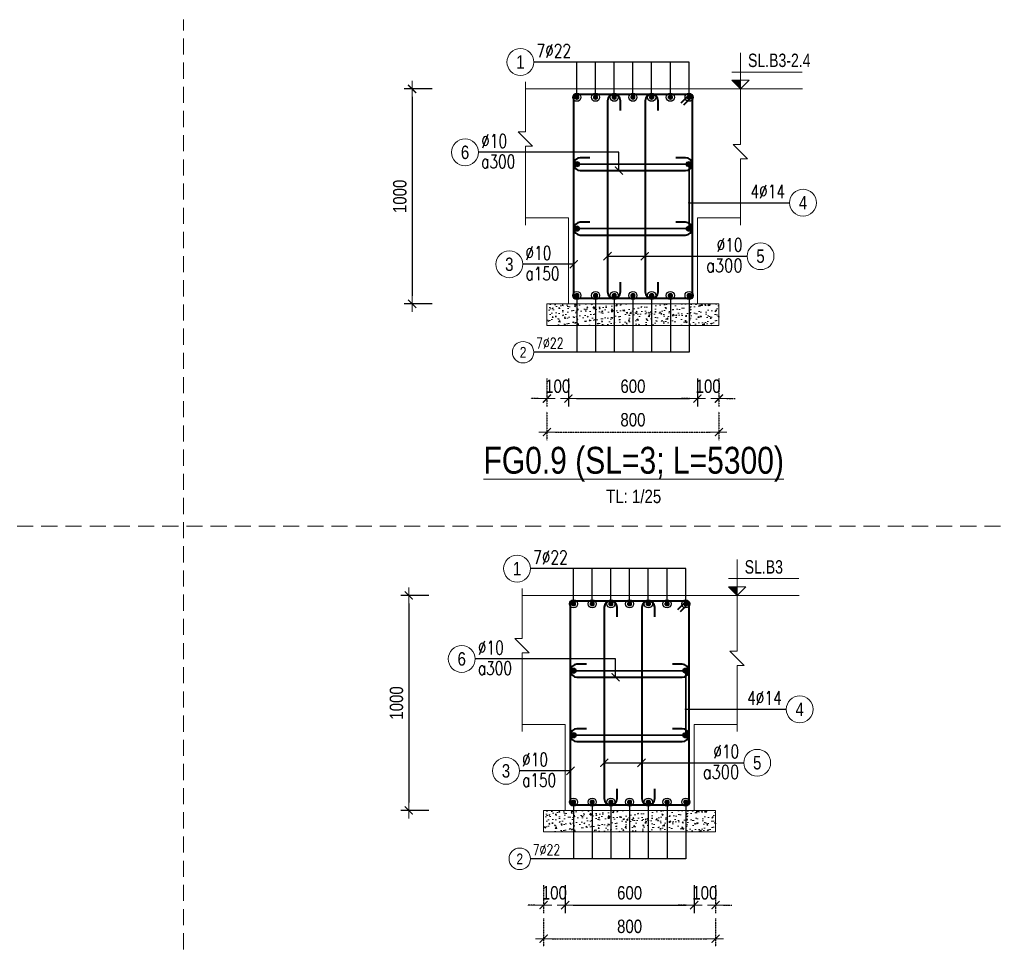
# Model space of a CAD drawing. Header units: millimetres. Extents: x -134772 to 596971, y -129535 to 35703.
# Drawn here: x 56321 to 60888, y 10100 to 14425 of the extents above; entities that cross this region are included whole.
import ezdxf
from ezdxf.enums import TextEntityAlignment as Align

# ---------------------------------------------------------------- set-up
doc = ezdxf.new("R2010")
doc.units = ezdxf.units.MM
doc.header["$MEASUREMENT"] = 0
doc.linetypes.add('HIDDEN', pattern=[0.375, 0.25, -0.125])
doc.layers.get('Defpoints').update_dxf_attribs({"color": 252})
for name, color, linetype, lineweight in [('NDC_S_ANNO', 7, 'Continuous', 20), ('NDC_S_CONTINUOUS', 3, 'Continuous', 20), ('NDC_S_DIM', 1, 'Continuous', 9), ('NDC_S_HATCH MATERIAL', 8, 'Continuous', 13), ('NDC_S_REBAR', 4, 'Continuous', 35), ('NDC_S_STIRRUP', 4, 'Continuous', 40), ('NDC_S_TEXT SYMBOL', 7, 'Continuous', 20), ('NDC_S_THIN LINE', 1, 'Continuous', 5), ('NDC_S_VN TEXT', 7, 'Continuous', 9)]:
    doc.layers.add(name, color=color, linetype=linetype, lineweight=lineweight)
doc.styles.add('ARIAL', font='arial.ttf', dxfattribs={"width": 0.8})
doc.styles.add('NDC_ANNO', font='', dxfattribs={"width": 0.8})
doc.styles.add('NDC_ROMANS', font='romans.shx', dxfattribs={"width": 0.8})
doc.styles.get('NDC_ANNO').set_extended_font_data('Dotum')
doc.dimstyles.new('NDC_dim_25', dxfattribs={"dimscale": 25, "dimtxt": 2.5, "dimasz": 1.5, "dimexe": 1.5, "dimexo": 0, "dimgap": 1, "dimtad": 1, "dimdec": 0, "dimzin": 0, "dimdsep": 46, "dimtxsty": 'ARIAL', "dimblk": 'DIMMARK', "dimcen": 0.09, "dimdle": 1.2, "dimclrd": 1, "dimclre": 1, "dimclrt": 3, "dimadec": 0, "dimazin": 0, "dimtfac": 1, "dimtdec": 0, "dimtix": 1, "dimtofl": 0, "dimtmove": 0, "dimatfit": 3, "dimfxl": 3.75, "dimfxlon": 1, "dimtolj": 1, "dimtzin": 0, "dimarcsym": 0})

# ---------------------------------------------------------------- blocks, each defined once
blk = doc.blocks.new('DIMMARK')
at = {"layer": 'NDC_S_DIM', "color": 1}
blk.add_line((-1.5, 0), (1, 0), dxfattribs=at)
at = {"layer": 'NDC_S_DIM', "color": 2, "const_width": 0.15}
blk.add_lwpolyline([(-0.5, -0.5), (0.5, 0.5)], dxfattribs=at)
blk = doc.blocks.new('kata_block_THEP')
at = {"layer": 'NDC_S_REBAR', "color": 0}
for p, q in [((-0.5, 0), (0.5, 0)), ((-0.35, 0.35), (0.35, -0.35)), ((0.35, 0.35), (-0.35, -0.35)), ((0, 0.5), (0, -0.5))]:
    blk.add_line(p, q, dxfattribs=at)
at = {"layer": 'NDC_S_REBAR', "color": 0, "const_width": 0.0833}
blk.add_lwpolyline([(-0.5, 0, 1), (0.5, 0, 1), (-0.5, 0, 1)], format="xyb", dxfattribs=at)
blk = doc.blocks.new('*D1486')
at = {"layer": 'Defpoints', "color": 0, "transparency": 16777216}
for p in [(58652.7, 14102.7), (58146.7, 13102.7), (58652.7, 13102.7)]:
    blk.add_point(p, dxfattribs=at)
at = {"layer": 'NDC_S_DIM', "color": 1, "lineweight": -2, "transparency": 16777216}
for p, q in [((58240.4, 14102.7), (58109.2, 14102.7)), ((58146.7, 14065.2), (58146.7, 13140.2)), ((58240.4, 13102.7), (58109.2, 13102.7))]:
    blk.add_line(p, q, dxfattribs=at)
at = {"layer": 'NDC_S_DIM', "color": 1, "lineweight": -2, "transparency": 16777216, "xscale": 37.5, "yscale": 37.5, "zscale": 37.5}
for p, rotation in [((58146.7, 14102.7), 90), ((58146.7, 13102.7), 270)]:
    blk.add_blockref('DIMMARK', p, dxfattribs=dict(at, rotation=rotation))
at = {"layer": 'NDC_S_DIM', "color": 3, "transparency": 16777216, "insert": (58089.8, 13602.7), "char_height": 62.5, "attachment_point": 5, "rotation": 90, "style": 'ARIAL'}
blk.add_mtext('\\A1;1000', dxfattribs=at)
blk = doc.blocks.new('*D1487')
at = {"layer": 'Defpoints', "color": 0, "transparency": 16777216}
for p in [(58874.1, 13062.2), (59474.1, 13062.2), (59474.1, 12662.2)]:
    blk.add_point(p, dxfattribs=at)
at = {"layer": 'NDC_S_DIM', "color": 1, "lineweight": -2, "transparency": 16777216}
for p, q in [((58874.1, 12756), (58874.1, 12624.7)), ((59474.1, 12756), (59474.1, 12624.7)), ((58911.6, 12662.2), (59436.6, 12662.2))]:
    blk.add_line(p, q, dxfattribs=at)
at = {"layer": 'NDC_S_DIM', "color": 1, "lineweight": -2, "transparency": 16777216, "xscale": 37.5, "yscale": 37.5, "zscale": 37.5, "rotation": 180}
blk.add_blockref('DIMMARK', (58874.1, 12662.2), dxfattribs=at)
at = {"layer": 'NDC_S_DIM', "color": 1, "lineweight": -2, "transparency": 16777216, "xscale": 37.5, "yscale": 37.5, "zscale": 37.5}
blk.add_blockref('DIMMARK', (59474.1, 12662.2), dxfattribs=at)
at = {"layer": 'NDC_S_DIM', "color": 3, "transparency": 16777216, "insert": (59174.1, 12719.2), "char_height": 62.5, "attachment_point": 5, "style": 'ARIAL'}
blk.add_mtext('\\A1;600', dxfattribs=at)
blk = doc.blocks.new('kata_block_CT')
at = {"layer": 'NDC_S_ANNO'}
blk.add_hatch(color=3, dxfattribs=at).paths.add_polyline_path([(0, 1.6), (-1.61, 1.6), (0, 0)])
at = {"layer": 'NDC_S_ANNO', "ltscale": 50}
h = blk.add_hatch(dxfattribs=at)
h.set_pattern_fill('ANSI31', color=256, scale=1.406251, style=0)
h.set_pattern_definition([(45, (0, 5e-12), (-3.157, 3.157), [])])
h.paths.add_polyline_path([(0, 1.6), (0, 0), (1.61, 1.6)])
for p, q in [((-1.59, 3.14), (11.47, 3.14)), ((11.56, 0), (-1.64, 0))]:
    blk.add_line(p, q, dxfattribs=at)
for points in [[(0, 6.69), (0, 0)], [(0, 0), (-1.61, 1.6), (0, 1.6)], [(0, 0), (1.61, 1.6), (0, 1.6)]]:
    blk.add_lwpolyline(points, dxfattribs=at)
at = {"layer": 'NDC_S_ANNO', "color": 8, "ltscale": 50}
blk.add_lwpolyline([(0, 0), (-1.61, 1.6), (0, 1.6)], dxfattribs=at)
at = {"layer": 'NDC_S_TEXT SYMBOL', "color": 3, "style": 'NDC_ANNO', "width": 0.8}
blk.add_attdef('CT', (1.41, 4.07), '', height=2.5, dxfattribs=at)
blk = doc.blocks.new('*D1488')
at = {"layer": 'Defpoints', "color": 0, "linetype": 'HIDDEN', "transparency": 16777216}
for p in [(58774.1, 12962.2), (58874.1, 12756), (58774.1, 12662.2)]:
    blk.add_point(p, dxfattribs=at)
at = {"layer": 'NDC_S_DIM', "color": 1, "linetype": 'HIDDEN', "lineweight": -2, "transparency": 16777216}
for p, q in [((58774.1, 12756), (58774.1, 12624.7)), ((58874.1, 12756), (58874.1, 12624.7)), ((58736.6, 12662.2), (58699.1, 12662.2)), ((58911.6, 12662.2), (58949.1, 12662.2))]:
    blk.add_line(p, q, dxfattribs=at)
at = {"layer": 'NDC_S_DIM', "color": 1, "linetype": 'HIDDEN', "lineweight": -2, "transparency": 16777216, "xscale": 37.5, "yscale": 37.5, "zscale": 37.5}
blk.add_blockref('DIMMARK', (58774.1, 12662.2), dxfattribs=at)
at = {"layer": 'NDC_S_DIM', "color": 1, "linetype": 'HIDDEN', "lineweight": -2, "transparency": 16777216, "xscale": 37.5, "yscale": 37.5, "zscale": 37.5, "rotation": 180}
blk.add_blockref('DIMMARK', (58874.1, 12662.2), dxfattribs=at)
at = {"layer": 'NDC_S_DIM', "color": 3, "linetype": 'HIDDEN', "transparency": 16777216, "insert": (58824.1, 12719.2), "char_height": 62.5, "attachment_point": 5, "style": 'ARIAL'}
blk.add_mtext('\\A1;100', dxfattribs=at)
blk = doc.blocks.new('*D1489')
at = {"layer": 'Defpoints', "color": 0, "linetype": 'HIDDEN', "transparency": 16777216}
for p in [(59574.1, 12962.2), (59474.1, 12756), (59574.1, 12662.2)]:
    blk.add_point(p, dxfattribs=at)
at = {"layer": 'NDC_S_DIM', "color": 1, "linetype": 'HIDDEN', "lineweight": -2, "transparency": 16777216}
for p, q in [((59474.1, 12756), (59474.1, 12624.7)), ((59574.1, 12756), (59574.1, 12624.7)), ((59436.6, 12662.2), (59399.1, 12662.2)), ((59611.6, 12662.2), (59649.1, 12662.2))]:
    blk.add_line(p, q, dxfattribs=at)
at = {"layer": 'NDC_S_DIM', "color": 1, "linetype": 'HIDDEN', "lineweight": -2, "transparency": 16777216, "xscale": 37.5, "yscale": 37.5, "zscale": 37.5}
blk.add_blockref('DIMMARK', (59474.1, 12662.2), dxfattribs=at)
at = {"layer": 'NDC_S_DIM', "color": 1, "linetype": 'HIDDEN', "lineweight": -2, "transparency": 16777216, "xscale": 37.5, "yscale": 37.5, "zscale": 37.5, "rotation": 180}
blk.add_blockref('DIMMARK', (59574.1, 12662.2), dxfattribs=at)
at = {"layer": 'NDC_S_DIM', "color": 3, "linetype": 'HIDDEN', "transparency": 16777216, "insert": (59524.1, 12719.2), "char_height": 62.5, "attachment_point": 5, "style": 'ARIAL'}
blk.add_mtext('\\A1;100', dxfattribs=at)
blk = doc.blocks.new('kata_block_TD')
at = {"color": 6, "linetype": 'ByBlock', "lineweight": -2, "style": 'ARIAL', "width": 0.8}
blk.add_attdef('SECTDET2', text='', height=5, dxfattribs=at).set_placement((0, 7.97), align=Align.CENTER)
at = {"color": 0, "linetype": 'ByBlock', "lineweight": -2, "style": 'ARIAL', "width": 0.8}
blk.add_attdef('SECTDET1', text='', height=5, dxfattribs=at).set_placement((0, 1.47), align=Align.CENTER)
at = {"color": 3, "lineweight": 25, "style": 'ARIAL', "width": 0.8}
blk.add_attdef('SSCALE', text='', height=2.5, dxfattribs=at).set_placement((0, -4), align=Align.CENTER)
blk = doc.blocks.new('*D1490')
at = {"layer": 'Defpoints', "color": 0, "linetype": 'HIDDEN', "transparency": 16777216}
for p in [(58774.1, 12962.2), (59574.1, 12962.2), (59574.1, 12506.3)]:
    blk.add_point(p, dxfattribs=at)
at = {"layer": 'NDC_S_DIM', "color": 1, "linetype": 'HIDDEN', "lineweight": -2, "transparency": 16777216}
for p, q in [((58774.1, 12600), (58774.1, 12468.8)), ((59574.1, 12600), (59574.1, 12468.8)), ((58811.6, 12506.3), (59536.6, 12506.3))]:
    blk.add_line(p, q, dxfattribs=at)
at = {"layer": 'NDC_S_DIM', "color": 1, "linetype": 'HIDDEN', "lineweight": -2, "transparency": 16777216, "xscale": 37.5, "yscale": 37.5, "zscale": 37.5, "rotation": 180}
blk.add_blockref('DIMMARK', (58774.1, 12506.3), dxfattribs=at)
at = {"layer": 'NDC_S_DIM', "color": 1, "linetype": 'HIDDEN', "lineweight": -2, "transparency": 16777216, "xscale": 37.5, "yscale": 37.5, "zscale": 37.5}
blk.add_blockref('DIMMARK', (59574.1, 12506.3), dxfattribs=at)
at = {"layer": 'NDC_S_DIM', "color": 3, "linetype": 'HIDDEN', "transparency": 16777216, "insert": (59174.1, 12563.2), "char_height": 62.5, "attachment_point": 5, "style": 'ARIAL'}
blk.add_mtext('\\A1;800', dxfattribs=at)
blk = doc.blocks.new('*U11')
blk.add_circle((-2.5, 0), 2.5)
at = {"layer": 'NDC_S_VN TEXT', "color": 3, "style": 'NDC_ROMANS', "width": 0.75}
for tag, p in [('DK1', (0.5, 0.85)), ('KC1', (0.5, -2.97))]:
    blk.add_attdef(tag, p, '', height=2.5, dxfattribs=at)
at = {"layer": 'NDC_S_VN TEXT', "color": 7, "style": 'ARIAL', "width": 0.8}
blk.add_attdef('SH2', text='', height=2.5, dxfattribs=at).set_placement((-2.5, 0), align=Align.MIDDLE)
blk = doc.blocks.new('*U12')
blk.add_circle((2.5, 0), 2.5)
at = {"layer": 'NDC_S_VN TEXT', "color": 3, "style": 'NDC_ROMANS'}
for tag, width, p in [('DK2', 0.75, (-0.85, 0.85)), ('KC2', 0.8, (-0.85, -2.97))]:
    blk.add_attdef(tag, text='', height=2.5, dxfattribs=dict(at, width=width)).set_placement(p, align=Align.RIGHT)
at = {"layer": 'NDC_S_VN TEXT', "color": 7, "style": 'ARIAL', "width": 0.8}
blk.add_attdef('SH3', text='', height=2.5, dxfattribs=at).set_placement((2.5, 0), align=Align.MIDDLE)
blk = doc.blocks.new('*U624')
blk.add_circle((2.5, 0), 2.5)
at = {"layer": 'NDC_S_VN TEXT', "color": 3, "style": 'NDC_ROMANS', "width": 0.75}
blk.add_attdef('DK2', text='', height=2.5, dxfattribs=at).set_placement((-0.85, 0.85), align=Align.RIGHT)
at = {"layer": 'NDC_S_VN TEXT', "color": 7, "style": 'ARIAL', "width": 0.8}
blk.add_attdef('SH3', text='', height=2.5, dxfattribs=at).set_placement((2.5, 0), align=Align.MIDDLE)
blk = doc.blocks.new('*U623')
blk.add_circle((-2.5, 0), 2.5)
at = {"layer": 'NDC_S_VN TEXT', "color": 3, "style": 'NDC_ROMANS', "width": 0.75}
blk.add_attdef('DK1', (0.5, 0.85), '', height=2.5, dxfattribs=at)
at = {"layer": 'NDC_S_VN TEXT', "color": 7, "style": 'ARIAL', "width": 0.8}
blk.add_attdef('SH2', text='', height=2.5, dxfattribs=at).set_placement((-2.5, 0), align=Align.MIDDLE)
blk = doc.blocks.new('*D1501')
at = {"layer": 'Defpoints', "color": 0, "transparency": 16777216}
for p in [(58637.2, 11746.1), (58131.2, 10746.1), (58637.2, 10746.1)]:
    blk.add_point(p, dxfattribs=at)
at = {"layer": 'NDC_S_DIM', "color": 1, "lineweight": -2, "transparency": 16777216}
for p, q in [((58225, 11746.1), (58093.7, 11746.1)), ((58131.2, 11708.6), (58131.2, 10783.6)), ((58225, 10746.1), (58093.7, 10746.1))]:
    blk.add_line(p, q, dxfattribs=at)
at = {"layer": 'NDC_S_DIM', "color": 1, "lineweight": -2, "transparency": 16777216, "xscale": 37.5, "yscale": 37.5, "zscale": 37.5}
for p, rotation in [((58131.2, 11746.1), 90), ((58131.2, 10746.1), 270)]:
    blk.add_blockref('DIMMARK', p, dxfattribs=dict(at, rotation=rotation))
at = {"layer": 'NDC_S_DIM', "color": 3, "transparency": 16777216, "insert": (58074.3, 11246.1), "char_height": 62.5, "attachment_point": 5, "rotation": 90, "style": 'ARIAL'}
blk.add_mtext('\\A1;1000', dxfattribs=at)
blk = doc.blocks.new('*D1502')
at = {"layer": 'Defpoints', "color": 0, "transparency": 16777216}
for p in [(58858.6, 10705.6), (59458.6, 10705.6), (59458.6, 10305.6)]:
    blk.add_point(p, dxfattribs=at)
at = {"layer": 'NDC_S_DIM', "color": 1, "lineweight": -2, "transparency": 16777216}
for p, q in [((58858.6, 10399.3), (58858.6, 10268.1)), ((59458.6, 10399.3), (59458.6, 10268.1)), ((58896.1, 10305.6), (59421.1, 10305.6))]:
    blk.add_line(p, q, dxfattribs=at)
at = {"layer": 'NDC_S_DIM', "color": 1, "lineweight": -2, "transparency": 16777216, "xscale": 37.5, "yscale": 37.5, "zscale": 37.5, "rotation": 180}
blk.add_blockref('DIMMARK', (58858.6, 10305.6), dxfattribs=at)
at = {"layer": 'NDC_S_DIM', "color": 1, "lineweight": -2, "transparency": 16777216, "xscale": 37.5, "yscale": 37.5, "zscale": 37.5}
blk.add_blockref('DIMMARK', (59458.6, 10305.6), dxfattribs=at)
at = {"layer": 'NDC_S_DIM', "color": 3, "transparency": 16777216, "insert": (59158.6, 10362.5), "char_height": 62.5, "attachment_point": 5, "style": 'ARIAL'}
blk.add_mtext('\\A1;600', dxfattribs=at)
blk = doc.blocks.new('*D1503')
at = {"layer": 'Defpoints', "color": 0, "linetype": 'HIDDEN', "transparency": 16777216}
for p in [(58758.6, 10605.6), (58858.6, 10399.3), (58758.6, 10305.6)]:
    blk.add_point(p, dxfattribs=at)
at = {"layer": 'NDC_S_DIM', "color": 1, "linetype": 'HIDDEN', "lineweight": -2, "transparency": 16777216}
for p, q in [((58758.6, 10399.3), (58758.6, 10268.1)), ((58858.6, 10399.3), (58858.6, 10268.1)), ((58721.1, 10305.6), (58683.6, 10305.6)), ((58896.1, 10305.6), (58933.6, 10305.6))]:
    blk.add_line(p, q, dxfattribs=at)
at = {"layer": 'NDC_S_DIM', "color": 1, "linetype": 'HIDDEN', "lineweight": -2, "transparency": 16777216, "xscale": 37.5, "yscale": 37.5, "zscale": 37.5}
blk.add_blockref('DIMMARK', (58758.6, 10305.6), dxfattribs=at)
at = {"layer": 'NDC_S_DIM', "color": 1, "linetype": 'HIDDEN', "lineweight": -2, "transparency": 16777216, "xscale": 37.5, "yscale": 37.5, "zscale": 37.5, "rotation": 180}
blk.add_blockref('DIMMARK', (58858.6, 10305.6), dxfattribs=at)
at = {"layer": 'NDC_S_DIM', "color": 3, "linetype": 'HIDDEN', "transparency": 16777216, "insert": (58808.6, 10362.5), "char_height": 62.5, "attachment_point": 5, "style": 'ARIAL'}
blk.add_mtext('\\A1;100', dxfattribs=at)
blk = doc.blocks.new('*D1504')
at = {"layer": 'Defpoints', "color": 0, "linetype": 'HIDDEN', "transparency": 16777216}
for p in [(59558.6, 10605.6), (59458.6, 10399.3), (59558.6, 10305.6)]:
    blk.add_point(p, dxfattribs=at)
at = {"layer": 'NDC_S_DIM', "color": 1, "linetype": 'HIDDEN', "lineweight": -2, "transparency": 16777216}
for p, q in [((59458.6, 10399.3), (59458.6, 10268.1)), ((59558.6, 10399.3), (59558.6, 10268.1)), ((59421.1, 10305.6), (59383.6, 10305.6)), ((59596.1, 10305.6), (59633.6, 10305.6))]:
    blk.add_line(p, q, dxfattribs=at)
at = {"layer": 'NDC_S_DIM', "color": 1, "linetype": 'HIDDEN', "lineweight": -2, "transparency": 16777216, "xscale": 37.5, "yscale": 37.5, "zscale": 37.5}
blk.add_blockref('DIMMARK', (59458.6, 10305.6), dxfattribs=at)
at = {"layer": 'NDC_S_DIM', "color": 1, "linetype": 'HIDDEN', "lineweight": -2, "transparency": 16777216, "xscale": 37.5, "yscale": 37.5, "zscale": 37.5, "rotation": 180}
blk.add_blockref('DIMMARK', (59558.6, 10305.6), dxfattribs=at)
at = {"layer": 'NDC_S_DIM', "color": 3, "linetype": 'HIDDEN', "transparency": 16777216, "insert": (59508.6, 10362.5), "char_height": 62.5, "attachment_point": 5, "style": 'ARIAL'}
blk.add_mtext('\\A1;100', dxfattribs=at)
blk = doc.blocks.new('*D1505')
at = {"layer": 'Defpoints', "color": 0, "linetype": 'HIDDEN', "transparency": 16777216}
for p in [(58758.6, 10605.6), (59558.6, 10605.6), (59558.6, 10149.6)]:
    blk.add_point(p, dxfattribs=at)
at = {"layer": 'NDC_S_DIM', "color": 1, "linetype": 'HIDDEN', "lineweight": -2, "transparency": 16777216}
for p, q in [((58758.6, 10243.3), (58758.6, 10112.1)), ((59558.6, 10243.3), (59558.6, 10112.1)), ((58796.1, 10149.6), (59521.1, 10149.6))]:
    blk.add_line(p, q, dxfattribs=at)
at = {"layer": 'NDC_S_DIM', "color": 1, "linetype": 'HIDDEN', "lineweight": -2, "transparency": 16777216, "xscale": 37.5, "yscale": 37.5, "zscale": 37.5, "rotation": 180}
blk.add_blockref('DIMMARK', (58758.6, 10149.6), dxfattribs=at)
at = {"layer": 'NDC_S_DIM', "color": 1, "linetype": 'HIDDEN', "lineweight": -2, "transparency": 16777216, "xscale": 37.5, "yscale": 37.5, "zscale": 37.5}
blk.add_blockref('DIMMARK', (59558.6, 10149.6), dxfattribs=at)
at = {"layer": 'NDC_S_DIM', "color": 3, "linetype": 'HIDDEN', "transparency": 16777216, "insert": (59158.6, 10206.5), "char_height": 62.5, "attachment_point": 5, "style": 'ARIAL'}
blk.add_mtext('\\A1;800', dxfattribs=at)

msp = doc.modelspace()

# ---------------------------------------------------------------- hatches: boundary and pattern name
at = {"layer": 'NDC_S_HATCH MATERIAL'}
h = msp.add_hatch(dxfattribs=at)
h.set_pattern_fill('AR-CONC', color=256, scale=8)
h.set_pattern_definition([(50, (48174.047, 39722.895), (57.380815, -5.02017), [6, -66]), (355, (48174.047, 39722.895), (-11.10011, 60.17537), [4.8, -52.8]), (100.45144, (48178.83, 39722.477), (46.28071, 55.1552), [5.09922, -56.09137]), (46.1842, (48174.05, 39738.895), (85.3793, -13.24154), [9, -99]), (96.63564, (48181.16, 39737.79), (74.77296, 77.92949), [7.64883, -84.1371]), (351.18416, (48174.05, 39738.895), (74.77296, 77.9295), [7.2, -79.2]), (21, (48182.047, 39734.895), (47.752564, -32.20951), [6, -66]), (326, (48182.047, 39734.895), (19.46523, 58.012), [4.8, -52.8]), (71.45144, (48186.026, 39732.21), (67.21779, 25.80249), [5.09922, -56.09137]), (37.5, (48174.047, 39722.895), (0.972788, 26.631508), [0, -52.16, 0, -53.6, 0, -53]), (7.5, (48174.047, 39722.895), (21.045563, 31.552937), [0, -30.56, 0, -50.96, 0, -20.2]), (327.5, (48156.207, 39722.895), (42.705795, -1.80439), [0, -20, 0, -62.4, 0, -82.8]), (317.5, (48148.207, 39722.895), (46.654894, 8.0084), [0, -26, 0, -41.44, 0, -58.8])])
h.paths.add_polyline_path([(58774.1, 13102.7), (59574.1, 13102.7), (59574.1, 13002.7), (58774.1, 13002.7)])
h = msp.add_hatch(dxfattribs=at)
h.set_pattern_fill('AR-CONC', color=256, scale=8)
h.set_pattern_definition([(50, (48158.6, 37366.224), (57.380815, -5.02017), [6, -66]), (355, (48158.6, 37366.224), (-11.10011, 60.17537), [4.8, -52.8]), (100.45144, (48163.384, 37365.806), (46.28071, 55.1552), [5.09922, -56.09137]), (46.1842, (48158.6, 37382.224), (85.3793, -13.24154), [9, -99]), (96.63564, (48165.72, 37381.12), (74.77296, 77.92949), [7.64883, -84.1371]), (351.18416, (48158.6, 37382.224), (74.77296, 77.9295), [7.2, -79.2]), (21, (48166.6, 37378.224), (47.752564, -32.20951), [6, -66]), (326, (48166.6, 37378.224), (19.46523, 58.012), [4.8, -52.8]), (71.45144, (48170.58, 37375.54), (67.21779, 25.80249), [5.09922, -56.09137]), (37.5, (48158.602, 37366.224), (0.972788, 26.631508), [0, -52.16, 0, -53.6, 0, -53]), (7.5, (48158.602, 37366.224), (21.045563, 31.552937), [0, -30.56, 0, -50.96, 0, -20.2]), (327.5, (48140.762, 37366.224), (42.705795, -1.80439), [0, -20, 0, -62.4, 0, -82.8]), (317.5, (48132.762, 37366.224), (46.654894, 8.0084), [0, -26, 0, -41.44, 0, -58.8])])
h.paths.add_polyline_path([(58758.6, 10746.1), (59558.6, 10746.1), (59558.6, 10646.1), (58758.6, 10646.1)])

# ---------------------------------------------------------------- linework, layer by layer
at = {"layer": 'NDC_S_CONTINUOUS'}
for points in [[(58674.1, 14102.7), (58874.1, 14102.7), (58874.1, 14102.7), (59474.1, 14102.7), (59474.1, 14102.7), (59674.1, 14102.7)], [(58674.1, 13502.7), (58874.1, 13502.7), (58874.1, 13102.7), (59474.1, 13102.7), (59474.1, 13502.7), (59674.1, 13502.7)], [(58658.6, 11746.1), (58858.6, 11746.1), (58858.6, 11746.1), (59458.6, 11746.1), (59458.6, 11746.1), (59658.6, 11746.1)], [(58658.6, 11146.1), (58858.6, 11146.1), (58858.6, 10746.1), (59458.6, 10746.1), (59458.6, 11146.1), (59658.6, 11146.1)]]:
    msp.add_lwpolyline(points, dxfattribs=at)
at = {"layer": 'NDC_S_HATCH MATERIAL', "linetype": 'HIDDEN', "ltscale": 300}
for p, q in [((57083.7, 425), (57083.7, 14425)), ((49559.5, 12067.4), (60887.9, 12068.8))]:
    msp.add_line(p, q, dxfattribs=at)
at = {"layer": 'NDC_S_HATCH MATERIAL', "ltscale": 1500}
for points in [[(58774.1, 13002.7), (59574.1, 13002.7), (59574.1, 13102.7), (58774.1, 13102.7)], [(58758.6, 10646.1), (59558.6, 10646.1), (59558.6, 10746.1), (58758.6, 10746.1)]]:
    msp.add_lwpolyline(points, close=True, dxfattribs=at)
at = {"layer": 'NDC_S_REBAR'}
for points in [[(59116.1, 14003), (59116.1, 14048, 1), (59056.1, 14048), (59056.1, 13158, 1), (59116.1, 13158), (59116.1, 13203)], [(59291.1, 14003), (59291.1, 14048, 1), (59231.1, 14048), (59231.1, 13158, 1), (59291.1, 13158), (59291.1, 13203)], [(58974.1, 13782.7), (58929.1, 13782.7, 1), (58929.1, 13722.7), (59419.1, 13722.7, 1), (59419.1, 13782.7), (59374.1, 13782.7)], [(58974.1, 13482.7), (58929.1, 13482.7, 1), (58929.1, 13422.7), (59419.1, 13422.7, 1), (59419.1, 13482.7), (59374.1, 13482.7)], [(59100.6, 11646.3), (59100.6, 11691.3, 1), (59040.6, 11691.3), (59040.6, 10801.3, 1), (59100.6, 10801.3), (59100.6, 10846.3)], [(59275.6, 11646.3), (59275.6, 11691.3, 1), (59215.6, 11691.3), (59215.6, 10801.3, 1), (59275.6, 10801.3), (59275.6, 10846.3)], [(58958.6, 11426.1), (58913.6, 11426.1, 1), (58913.6, 11366.1), (59403.6, 11366.1, 1), (59403.6, 11426.1), (59358.6, 11426.1)], [(58958.6, 11126.1), (58913.6, 11126.1, 1), (58913.6, 11066.1), (59403.6, 11066.1, 1), (59403.6, 11126.1), (59358.6, 11126.1)]]:
    msp.add_lwpolyline(points, format="xyb", dxfattribs=at)
at = {"layer": 'NDC_S_STIRRUP'}
for points in [[(59398.1, 14037.7), (59438.1, 14077.7, -0.414214), (59449.1, 14066.7), (59449.1, 13138.7, -0.414214), (59438.1, 13127.7), (58910.1, 13127.7, -0.414214), (58899.1, 13138.7), (58899.1, 14066.7, -0.414214), (58910.1, 14077.7), (59438.1, 14077.7, -0.414214), (59449.1, 14066.7), (59409.1, 14026.7)], [(59382.6, 11681.1), (59422.6, 11721.1, -0.414214), (59433.6, 11710.1), (59433.6, 10782.1, -0.414214), (59422.6, 10771.1), (58894.6, 10771.1, -0.414214), (58883.6, 10782.1), (58883.6, 11710.1, -0.414214), (58894.6, 11721.1), (59422.6, 11721.1, -0.414214), (59433.6, 11710.1), (59393.6, 11670.1)]]:
    msp.add_lwpolyline(points, format="xyb", dxfattribs=at)
at = {"layer": 'NDC_S_THIN LINE'}
for points in [[(58674.1, 13469.4), (58674.1, 13836.2), (58707.4, 13836.2), (58640.7, 13902.9), (58674.1, 13902.9), (58674.1, 14136.1)], [(59674.1, 13469.4), (59674.1, 13776.7), (59707.4, 13776.7), (59640.7, 13843.4), (59674.1, 13843.4), (59674.1, 14136.1)], [(58658.6, 11112.7), (58658.6, 11479.5), (58691.9, 11479.5), (58625.3, 11546.2), (58658.6, 11546.2), (58658.6, 11779.4)], [(59658.6, 11112.7), (59658.6, 11420.1), (59691.9, 11420.1), (59625.3, 11486.7), (59658.6, 11486.7), (59658.6, 11779.4)]]:
    msp.add_lwpolyline(points, dxfattribs=at)

# ---------------------------------------------------------------- block references
at = {"layer": 'NDC_S_REBAR', "xscale": 22, "yscale": 22, "zscale": 22}
for p in [(58913.1, 14063.7), (59000.1, 14063.7), (59087.1, 14063.7), (59174.1, 14063.7), (59261.1, 14063.7), (59348.1, 14063.7), (59435.1, 14063.7), (58913.1, 13752.7), (59435.1, 13752.7), (58913.1, 13452.7), (59435.1, 13452.7), (58913.1, 13141.7), (59000.1, 13141.7), (59087.1, 13141.7), (59174.1, 13141.7), (59261.1, 13141.7), (59348.1, 13141.7), (59435.1, 13141.7), (58897.6, 11707.1), (58984.6, 11707.1), (59071.6, 11707.1), (59158.6, 11707.1), (59245.6, 11707.1), (59332.6, 11707.1), (59419.6, 11707.1), (58897.6, 11396.1), (59419.6, 11396.1), (58897.6, 11096.1), (59419.6, 11096.1), (58897.6, 10785.1), (58984.6, 10785.1), (59071.6, 10785.1), (59158.6, 10785.1), (59245.6, 10785.1), (59332.6, 10785.1), (59419.6, 10785.1)]:
    msp.add_blockref('kata_block_THEP', p, dxfattribs=at)
at = {"layer": 'NDC_S_REBAR', "color": 3, "xscale": 16, "yscale": 16, "zscale": 16}
for p in [(58913.1, 14063.7), (58913.1, 13752.7), (58913.1, 13141.7), (58897.6, 11707.1), (58897.6, 11396.1), (58897.6, 10785.1)]:
    msp.add_blockref('kata_block_THEP', p, dxfattribs=at)
at = {"layer": 'NDC_S_THIN LINE'}
for name, p, xscale, yscale, zscale, values in [('*U623', (58713.1, 14227.7), 25, 25, 25, {'SH2': '1', 'DK1': '7%%c22'}), ('*U11', (58455.6, 13807.7), 25, 25, 25, {'SH2': '6', 'DK1': '%%c10', 'KC1': 'a300'}), ('*U624', (59902.8, 13573.3), 25, 25, 25, {'SH3': '4', 'DK2': '4%%c14'}), ('*U12', (59705.1, 13324.5), 25, 25, 25, {'SH3': '5', 'DK2': '%%c10', 'KC2': 'a300'}), ('*U11', (58661.6, 13286.9), 25, 25, 25, {'SH2': '3', 'DK1': '%%c10', 'KC1': 'a150'}), ('*U623', (58713.1, 12877.7), 20, 20, 20, {'SH2': '2', 'DK1': '7%%c22'}), ('*U623', (58697.6, 11871.1), 25, 25, 25, {'SH2': '1', 'DK1': '7%%c22'}), ('*U11', (58440.2, 11451.1), 25, 25, 25, {'SH2': '6', 'DK1': '%%c10', 'KC1': 'a300'}), ('*U624', (59887.4, 11216.7), 25, 25, 25, {'SH3': '4', 'DK2': '4%%c14'}), ('*U11', (58646.1, 10930.3), 25, 25, 25, {'SH2': '3', 'DK1': '%%c10', 'KC1': 'a150'}), ('*U12', (59689.7, 10967.8), 25, 25, 25, {'SH3': '5', 'DK2': '%%c10', 'KC2': 'a300'}), ('*U623', (58697.6, 10521.1), 20, 20, 20, {'SH2': '2', 'DK1': '7%%c22'})]:
    msp.add_blockref(name, p, dxfattribs=dict(at, xscale=xscale, yscale=yscale, zscale=zscale)).add_auto_attribs(values)
at = {"layer": 'NDC_S_VN TEXT', "xscale": 25, "yscale": 25, "zscale": 25}
for p, values in [((59674.1, 14102.7), {'CT': 'SL.B3-2.4'}), ((59658.6, 11746.1), {'CT': 'SL.B3'})]:
    msp.add_blockref('kata_block_CT', p, dxfattribs=at).add_auto_attribs(values)
at = {"layer": 'NDC_S_VN TEXT'}
ref = msp.add_blockref('kata_block_TD', (59177.6, 12275.9), dxfattribs=dict(at, xscale=25, yscale=25, zscale=25))
ref.add_attrib('SECTDET1', '%%uFG0.9 (SL=3; L=5300)', dxfattribs={"layer": '0', "color": 0, "linetype": 'ByBlock', "lineweight": -2, "height": 125, "style": 'ARIAL', "width": 0.8}).set_placement((59177.6, 12312.7), align=Align.CENTER)
ref.add_attrib('SSCALE', 'TL: 1/25', dxfattribs={"layer": '0', "color": 3, "lineweight": 25, "height": 62.5, "style": 'ARIAL', "width": 0.8}).set_placement((59177.6, 12175.9), align=Align.CENTER)

# ---------------------------------------------------------------- dimensions: what is measured, and where the dimension line sits
at = {"layer": 'NDC_S_DIM'}
for base, p1, p2, picture, middle in [((58146.7, 13102.7), (58652.7, 14102.7), (58652.7, 13102.7), '*D1486', (58089.8, 13602.7)), ((58131.2, 10746.1), (58637.2, 11746.1), (58637.2, 10746.1), '*D1501', (58074.3, 11246.1))]:
    dim = msp.add_linear_dim(base=base, p1=p1, p2=p2, angle=270, dimstyle='NDC_dim_25', dxfattribs=at)
    dim.commit()
    dim.dimension.update_dxf_attribs({"geometry": picture, "text_midpoint": middle})
for base, p1, p2, picture, middle in [((59474.1, 12662.2), (58874.1, 13062.2), (59474.1, 13062.2), '*D1487', (59174.1, 12719.2)), ((59458.6, 10305.6), (58858.6, 10705.6), (59458.6, 10705.6), '*D1502', (59158.6, 10362.5))]:
    dim = msp.add_linear_dim(base=base, p1=p1, p2=p2, dimstyle='NDC_dim_25', dxfattribs=at)
    dim.commit()
    dim.dimension.update_dxf_attribs({"geometry": picture, "text_midpoint": middle})
at = {"layer": 'NDC_S_DIM', "linetype": 'HIDDEN'}
for base, p1, p2, picture, middle in [((58774.1, 12662.2), (58874.1, 12756), (58774.1, 12962.2), '*D1488', (58824.1, 12719.2)), ((59574.1, 12506.3), (58774.1, 12962.2), (59574.1, 12962.2), '*D1490', (59174.1, 12563.2)), ((59574.1, 12662.2), (59474.1, 12756), (59574.1, 12962.2), '*D1489', (59524.1, 12719.2)), ((58758.6, 10305.6), (58858.6, 10399.3), (58758.6, 10605.6), '*D1503', (58808.6, 10362.5)), ((59558.6, 10149.6), (58758.6, 10605.6), (59558.6, 10605.6), '*D1505', (59158.6, 10206.5)), ((59558.6, 10305.6), (59458.6, 10399.3), (59558.6, 10605.6), '*D1504', (59508.6, 10362.5))]:
    dim = msp.add_linear_dim(base=base, p1=p1, p2=p2, dimstyle='NDC_dim_25', dxfattribs=at)
    dim.commit()
    dim.dimension.update_dxf_attribs({"geometry": picture, "text_midpoint": middle})

# ---------------------------------------------------------------- leaders
at = {"layer": 'NDC_S_THIN LINE'}
for points, override in [([(59435.1, 14063.7), (59435.1, 14227.7), (58713.1, 14227.7)], {"dimldrblk": 'DotBlank'}), ([(58913.1, 14063.7), (58913.1, 14227.7), (58713.1, 14227.7)], {"dimldrblk": 'DotBlank'}), ([(59000.1, 14063.7), (59000.1, 14227.7), (58800.1, 14227.7)], {"dimldrblk": 'DotBlank'}), ([(59087.1, 14063.7), (59087.1, 14227.7), (58887.1, 14227.7)], {"dimldrblk": 'DotBlank'}), ([(59174.1, 14063.7), (59174.1, 14227.7), (58974.1, 14227.7)], {"dimldrblk": 'DotBlank'}), ([(59261.1, 14063.7), (59261.1, 14227.7), (59061.1, 14227.7)], {"dimldrblk": 'DotBlank'}), ([(59348.1, 14063.7), (59348.1, 14227.7), (59148.1, 14227.7)], {"dimldrblk": 'DotBlank'}), ([(59109, 13722.7), (59109, 13807.7), (58455.6, 13807.7)], {"dimldrblk": 'ARCHTICK'}), ([(58913.1, 13752.7), (59441.1, 13752.7)], {"dimasz": 1, "dimldrblk": 'DotBlank'}), ([(59435.1, 13752.7), (58913.1, 13752.7)], {"dimasz": 1, "dimldrblk": 'DotBlank'}), ([(59435.1, 13752.7), (59435.1, 13452.7)], {"dimldrblk": 'DotSmall'}), ([(59435.1, 13452.7), (59435.1, 13752.7)], {"dimldrblk": 'DotSmall'}), ([(59435.1, 13573.3), (59902.8, 13573.3)], {"dimldrblk": 'DotSmall'}), ([(58913.1, 13452.7), (59441.1, 13452.7)], {"dimasz": 1, "dimldrblk": 'DotBlank'}), ([(59435.1, 13452.7), (58913.1, 13452.7)], {"dimasz": 1, "dimldrblk": 'DotBlank'}), ([(59056.1, 13324.5), (59705.1, 13324.5)], {"dimldrblk": 'ARCHTICK'}), ([(59229.1, 13324.5), (59705.1, 13324.5)], {"dimldrblk": 'ARCHTICK'}), ([(58899.1, 13286.9), (58661.6, 13286.9)], {"dimldrblk": 'ARCHTICK'}), ([(59435.1, 13141.7), (59435.1, 12877.7), (58713.1, 12877.7)], {"dimldrblk": 'DotBlank'}), ([(58913.1, 13141.7), (58913.1, 12877.7), (58713.1, 12877.7)], {"dimldrblk": 'DotBlank'}), ([(59000.1, 13141.7), (59000.1, 12877.7), (58800.1, 12877.7)], {"dimldrblk": 'DotBlank'}), ([(59087.1, 13141.7), (59087.1, 12877.7), (58887.1, 12877.7)], {"dimldrblk": 'DotBlank'}), ([(59174.1, 13141.7), (59174.1, 12877.7), (58974.1, 12877.7)], {"dimldrblk": 'DotBlank'}), ([(59261.1, 13141.7), (59261.1, 12877.7), (59061.1, 12877.7)], {"dimldrblk": 'DotBlank'}), ([(59348.1, 13141.7), (59348.1, 12877.7), (59148.1, 12877.7)], {"dimldrblk": 'DotBlank'}), ([(59419.6, 11707.1), (59419.6, 11871.1), (58697.6, 11871.1)], {"dimldrblk": 'DotBlank'}), ([(58897.6, 11707.1), (58897.6, 11871.1), (58697.6, 11871.1)], {"dimldrblk": 'DotBlank'}), ([(58984.6, 11707.1), (58984.6, 11871.1), (58784.6, 11871.1)], {"dimldrblk": 'DotBlank'}), ([(59071.6, 11707.1), (59071.6, 11871.1), (58871.6, 11871.1)], {"dimldrblk": 'DotBlank'}), ([(59158.6, 11707.1), (59158.6, 11871.1), (58958.6, 11871.1)], {"dimldrblk": 'DotBlank'}), ([(59245.6, 11707.1), (59245.6, 11871.1), (59045.6, 11871.1)], {"dimldrblk": 'DotBlank'}), ([(59332.6, 11707.1), (59332.6, 11871.1), (59132.6, 11871.1)], {"dimldrblk": 'DotBlank'}), ([(59093.5, 11366.1), (59093.5, 11451.1), (58440.2, 11451.1)], {"dimldrblk": 'ARCHTICK'}), ([(58897.6, 11396.1), (59425.6, 11396.1)], {"dimasz": 1, "dimldrblk": 'DotBlank'}), ([(59419.6, 11396.1), (58897.6, 11396.1)], {"dimasz": 1, "dimldrblk": 'DotBlank'}), ([(59419.6, 11396.1), (59419.6, 11096.1)], {"dimldrblk": 'DotSmall'}), ([(59419.6, 11096.1), (59419.6, 11396.1)], {"dimldrblk": 'DotSmall'}), ([(59419.6, 11216.7), (59887.4, 11216.7)], {"dimldrblk": 'DotSmall'}), ([(58897.6, 11096.1), (59425.6, 11096.1)], {"dimasz": 1, "dimldrblk": 'DotBlank'}), ([(59419.6, 11096.1), (58897.6, 11096.1)], {"dimasz": 1, "dimldrblk": 'DotBlank'}), ([(59040.6, 10967.8), (59689.7, 10967.8)], {"dimldrblk": 'ARCHTICK'}), ([(59213.6, 10967.8), (59689.7, 10967.8)], {"dimldrblk": 'ARCHTICK'}), ([(58883.6, 10930.3), (58646.1, 10930.3)], {"dimldrblk": 'ARCHTICK'}), ([(59419.6, 10785.1), (59419.6, 10521.1), (58697.6, 10521.1)], {"dimldrblk": 'DotBlank'}), ([(58897.6, 10785.1), (58897.6, 10521.1), (58697.6, 10521.1)], {"dimldrblk": 'DotBlank'}), ([(58984.6, 10785.1), (58984.6, 10521.1), (58784.6, 10521.1)], {"dimldrblk": 'DotBlank'}), ([(59071.6, 10785.1), (59071.6, 10521.1), (58871.6, 10521.1)], {"dimldrblk": 'DotBlank'}), ([(59158.6, 10785.1), (59158.6, 10521.1), (58958.6, 10521.1)], {"dimldrblk": 'DotBlank'}), ([(59245.6, 10785.1), (59245.6, 10521.1), (59045.6, 10521.1)], {"dimldrblk": 'DotBlank'}), ([(59332.6, 10785.1), (59332.6, 10521.1), (59132.6, 10521.1)], {"dimldrblk": 'DotBlank'})]:
    msp.add_leader(points, dimstyle='NDC_dim_25', override=override, dxfattribs=at)

doc.saveas('drawing.dxf')
